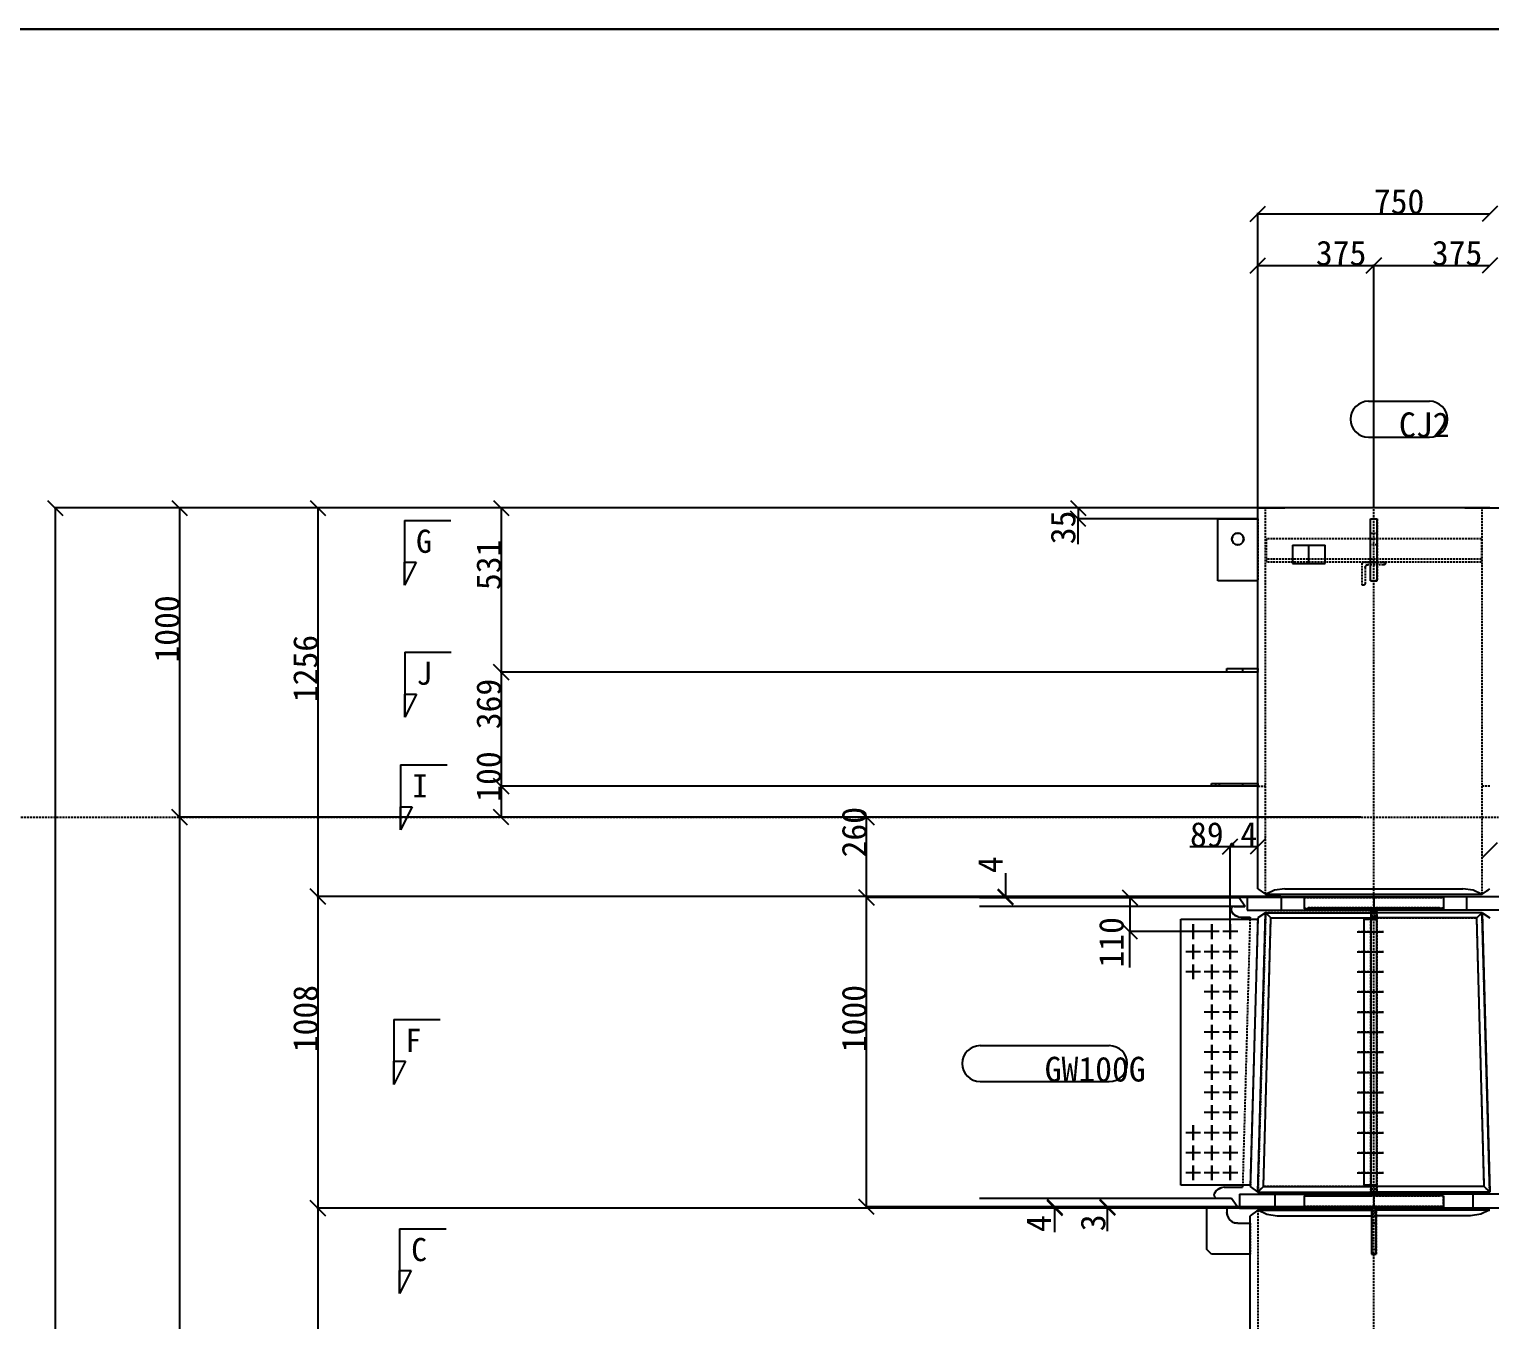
# Model space of a CAD drawing. Extents: x 72 to 24750, y 150 to 17460.
# Drawn here: x 4242 to 8965, y 13287 to 17460 of the extents above; entities that cross this region are included whole.
import ezdxf

# ---------------------------------------------------------------- set-up
doc = ezdxf.new("R2010")
doc.units = 0
doc.header["$MEASUREMENT"] = 0
doc.linetypes.add('HIDDEN', pattern=[9.525, 6.35, -3.175])
for name, color, linetype in [('GREEN_SOLID', 3, 'CONTINUOUS'), ('WHITE_HIDDEN', 7, 'HIDDEN'), ('WHITE_SOLID', 7, 'CONTINUOUS'), ('YELLOW_SOLID', 2, 'CONTINUOUS')]:
    doc.layers.add(name, color=color, linetype=linetype)

msp = doc.modelspace()

# ---------------------------------------------------------------- linework, layer by layer
at = {"layer": 'GREEN_SOLID', "color": 3, "linetype": 'Continuous'}
for p, q in [((8572.622912, 16256.868748), (8770.622912, 16256.868748)), ((8572.622912, 16140.868748), (8770.622912, 16140.868748)), ((8165.350589, 15392.803535), (8165.350589, 15380.803535)), ((8165.352955, 15392.803535), (8165.352955, 15380.803535)), ((8078.352955, 15020.803535), (8078.352955, 15011.803535)), ((8090.352955, 15020.803535), (8090.352955, 15011.803535)), ((8090.352955, 15020.803535), (8090.352955, 15011.803535)), ((8165.350589, 15020.803535), (8165.350589, 15011.803535)), ((8290.353817, 14655.803535), (8290.353817, 14610.803535)), ((8290.353817, 14655.803535), (8290.353817, 14610.803535)), ((8590.353817, 14655.803535), (8590.353817, 14610.803535)), ((8890.353817, 14655.803535), (8890.353817, 14610.803535)), ((8890.353817, 14655.803535), (8890.353817, 14610.803535)), ((8005.953304, 14517.804766), (8005.953228, 14565.804766)), ((8005.953228, 14565.804766), (8005.953304, 14517.804766)), ((8065.953304, 14517.804862), (8065.953228, 14565.804862)), ((8065.953228, 14565.804862), (8065.953304, 14517.804862)), ((8125.953304, 14517.804958), (8125.953228, 14565.804958)), ((8125.953228, 14565.804958), (8125.953304, 14517.804958)), ((8029.953266, 14541.804804), (7981.953266, 14541.804727)), ((8029.953266, 14541.804804), (7981.953266, 14541.804727)), ((8089.953266, 14541.8049), (8041.953266, 14541.804823)), ((8089.953266, 14541.8049), (8041.953266, 14541.804823)), ((8149.953266, 14541.804996), (8101.953266, 14541.804919)), ((8149.953266, 14541.804996), (8101.953266, 14541.804919)), ((8536.853817, 14541.801032), (8621.853817, 14541.801032)), ((8536.853817, 14541.801026), (8621.853817, 14541.801026)), ((8536.853817, 14541.80102), (8621.853817, 14541.80102)), ((8029.95337, 14476.804804), (7981.95337, 14476.804727)), ((8029.95337, 14476.804804), (7981.95337, 14476.804727)), ((8005.953408, 14452.804766), (8005.953332, 14500.804766)), ((8005.953332, 14500.804766), (8005.953408, 14452.804766)), ((8089.95337, 14476.8049), (8041.95337, 14476.804823)), ((8089.95337, 14476.8049), (8041.95337, 14476.804823)), ((8065.953408, 14452.804862), (8065.953332, 14500.804862)), ((8065.953332, 14500.804862), (8065.953408, 14452.804862)), ((8149.95337, 14476.804996), (8101.95337, 14476.804919)), ((8149.95337, 14476.804996), (8101.95337, 14476.804919)), ((8125.953408, 14452.804958), (8125.953332, 14500.804958)), ((8125.953332, 14500.804958), (8125.953408, 14452.804958)), ((8536.853817, 14476.801032), (8621.853817, 14476.801032)), ((8536.853817, 14476.801026), (8621.853817, 14476.801026)), ((8536.853817, 14476.80102), (8621.853817, 14476.80102)), ((8029.953474, 14411.804804), (7981.953474, 14411.804727)), ((8029.953474, 14411.804804), (7981.953474, 14411.804727)), ((8005.953512, 14387.804766), (8005.953436, 14435.804766)), ((8005.953436, 14435.804766), (8005.953512, 14387.804766)), ((8089.953474, 14411.8049), (8041.953474, 14411.804823)), ((8089.953474, 14411.8049), (8041.953474, 14411.804823)), ((8065.953512, 14387.804862), (8065.953436, 14435.804862)), ((8065.953436, 14435.804862), (8065.953512, 14387.804862)), ((8149.953474, 14411.804996), (8101.953474, 14411.804919)), ((8149.953474, 14411.804996), (8101.953474, 14411.804919)), ((8125.953512, 14387.804958), (8125.953436, 14435.804958)), ((8125.953436, 14435.804958), (8125.953512, 14387.804958)), ((8536.853817, 14411.801032), (8621.853817, 14411.801032)), ((8536.853817, 14411.801026), (8621.853817, 14411.801026)), ((8536.853817, 14411.80102), (8621.853817, 14411.80102)), ((8065.953616, 14322.804862), (8065.95354, 14370.804862)), ((8065.95354, 14370.804862), (8065.953616, 14322.804862)), ((8125.953616, 14322.804958), (8125.95354, 14370.804958)), ((8125.95354, 14370.804958), (8125.953616, 14322.804958)), ((8089.953578, 14346.8049), (8041.953578, 14346.804823)), ((8089.953578, 14346.8049), (8041.953578, 14346.804823)), ((8149.953578, 14346.804996), (8101.953578, 14346.804919)), ((8149.953578, 14346.804996), (8101.953578, 14346.804919)), ((8536.853817, 14346.801026), (8621.853817, 14346.801026)), ((8536.853817, 14346.80102), (8621.853817, 14346.80102)), ((8089.953682, 14281.8049), (8041.953682, 14281.804823)), ((8089.953682, 14281.8049), (8041.953682, 14281.804823)), ((8065.95372, 14257.804862), (8065.953644, 14305.804862)), ((8065.953644, 14305.804862), (8065.95372, 14257.804862)), ((8149.953682, 14281.804996), (8101.953682, 14281.804919)), ((8149.953682, 14281.804996), (8101.953682, 14281.804919)), ((8125.95372, 14257.804958), (8125.953644, 14305.804958)), ((8125.953644, 14305.804958), (8125.95372, 14257.804958)), ((8536.853817, 14281.801026), (8621.853817, 14281.801026)), ((8536.853817, 14281.80102), (8621.853817, 14281.80102)), ((8065.953824, 14192.804862), (8065.953748, 14240.804862)), ((8065.953748, 14240.804862), (8065.953824, 14192.804862)), ((8125.953824, 14192.804958), (8125.953748, 14240.804958)), ((8125.953748, 14240.804958), (8125.953824, 14192.804958)), ((7316.852776, 14173.189432), (7734.852776, 14173.189432)), ((8089.953786, 14216.8049), (8041.953786, 14216.804823)), ((8089.953786, 14216.8049), (8041.953786, 14216.804823)), ((8065.953928, 14127.804862), (8065.953852, 14175.804862)), ((8065.953852, 14175.804862), (8065.953928, 14127.804862)), ((8149.953786, 14216.804996), (8101.953786, 14216.804919)), ((8149.953786, 14216.804996), (8101.953786, 14216.804919)), ((8125.953928, 14127.804958), (8125.953852, 14175.804958)), ((8125.953852, 14175.804958), (8125.953928, 14127.804958)), ((8536.853817, 14216.801026), (8621.853817, 14216.801026)), ((8536.853817, 14216.80102), (8621.853817, 14216.80102)), ((8089.95389, 14151.8049), (8041.95389, 14151.804823)), ((8089.95389, 14151.8049), (8041.95389, 14151.804823)), ((8149.95389, 14151.804996), (8101.95389, 14151.804919)), ((8149.95389, 14151.804996), (8101.95389, 14151.804919)), ((8536.853817, 14151.801026), (8621.853817, 14151.801026)), ((8536.853817, 14151.80102), (8621.853817, 14151.80102)), ((8089.953994, 14086.8049), (8041.953994, 14086.804823)), ((8089.953994, 14086.8049), (8041.953994, 14086.804823)), ((8065.954032, 14062.804862), (8065.953956, 14110.804862)), ((8065.953956, 14110.804862), (8065.954032, 14062.804862)), ((8149.953994, 14086.804996), (8101.953994, 14086.804919)), ((8149.953994, 14086.804996), (8101.953994, 14086.804919)), ((8125.954032, 14062.804958), (8125.953956, 14110.804958)), ((8125.953956, 14110.804958), (8125.954032, 14062.804958)), ((8536.853817, 14086.801026), (8621.853817, 14086.801026)), ((8536.853817, 14086.80102), (8621.853817, 14086.80102)), ((7316.852776, 14057.189432), (7734.852776, 14057.189432)), ((8065.954136, 13997.804862), (8065.95406, 14045.804862)), ((8065.95406, 14045.804862), (8065.954136, 13997.804862)), ((8125.954136, 13997.804958), (8125.95406, 14045.804958)), ((8125.95406, 14045.804958), (8125.954136, 13997.804958)), ((8089.954098, 14021.8049), (8041.954098, 14021.804823)), ((8089.954098, 14021.8049), (8041.954098, 14021.804823)), ((8149.954098, 14021.804996), (8101.954098, 14021.804919)), ((8149.954098, 14021.804996), (8101.954098, 14021.804919)), ((8536.853817, 14021.801026), (8621.853817, 14021.801026)), ((8536.853817, 14021.80102), (8621.853817, 14021.80102)), ((8089.954202, 13956.8049), (8041.954202, 13956.804823)), ((8089.954202, 13956.8049), (8041.954202, 13956.804823)), ((8065.95424, 13932.804862), (8065.954164, 13980.804862)), ((8065.954164, 13980.804862), (8065.95424, 13932.804862)), ((8149.954202, 13956.804996), (8101.954202, 13956.804919)), ((8149.954202, 13956.804996), (8101.954202, 13956.804919)), ((8125.95424, 13932.804958), (8125.954164, 13980.804958)), ((8125.954164, 13980.804958), (8125.95424, 13932.804958)), ((8536.853817, 13956.801026), (8621.853817, 13956.801026)), ((8536.853817, 13956.80102), (8621.853817, 13956.80102)), ((8029.954306, 13891.804804), (7981.954306, 13891.804727)), ((8029.954306, 13891.804804), (7981.954306, 13891.804727)), ((8005.954344, 13867.804766), (8005.954268, 13915.804766)), ((8005.954268, 13915.804766), (8005.954344, 13867.804766)), ((8089.954306, 13891.8049), (8041.954306, 13891.804823)), ((8089.954306, 13891.8049), (8041.954306, 13891.804823)), ((8065.954344, 13867.804862), (8065.954268, 13915.804862)), ((8065.954268, 13915.804862), (8065.954344, 13867.804862)), ((8149.954306, 13891.804996), (8101.954306, 13891.804919)), ((8149.954306, 13891.804996), (8101.954306, 13891.804919)), ((8125.954344, 13867.804958), (8125.954268, 13915.804958)), ((8125.954268, 13915.804958), (8125.954344, 13867.804958)), ((8536.853817, 13891.801032), (8621.853817, 13891.801032)), ((8536.853817, 13891.801026), (8621.853817, 13891.801026)), ((8536.853817, 13891.80102), (8621.853817, 13891.80102)), ((8005.954448, 13802.804766), (8005.954372, 13850.804766)), ((8005.954372, 13850.804766), (8005.954448, 13802.804766)), ((8065.954448, 13802.804862), (8065.954372, 13850.804862)), ((8065.954372, 13850.804862), (8065.954448, 13802.804862)), ((8125.954448, 13802.804958), (8125.954372, 13850.804958)), ((8125.954372, 13850.804958), (8125.954448, 13802.804958)), ((8029.95441, 13826.804804), (7981.95441, 13826.804727)), ((8029.95441, 13826.804804), (7981.95441, 13826.804727)), ((8089.95441, 13826.8049), (8041.95441, 13826.804823)), ((8089.95441, 13826.8049), (8041.95441, 13826.804823)), ((8149.95441, 13826.804996), (8101.95441, 13826.804919)), ((8149.95441, 13826.804996), (8101.95441, 13826.804919)), ((8536.853817, 13826.801032), (8621.853817, 13826.801032)), ((8536.853817, 13826.801026), (8621.853817, 13826.801026)), ((8536.853817, 13826.80102), (8621.853817, 13826.80102)), ((8029.954514, 13761.804804), (7981.954514, 13761.804727)), ((8029.954514, 13761.804804), (7981.954514, 13761.804727)), ((8005.954552, 13737.804766), (8005.954476, 13785.804766)), ((8005.954476, 13785.804766), (8005.954552, 13737.804766)), ((8089.954514, 13761.8049), (8041.954514, 13761.804823)), ((8089.954514, 13761.8049), (8041.954514, 13761.804823)), ((8065.954552, 13737.804862), (8065.954476, 13785.804862)), ((8065.954476, 13785.804862), (8065.954552, 13737.804862)), ((8149.954514, 13761.804996), (8101.954514, 13761.804919)), ((8149.954514, 13761.804996), (8101.954514, 13761.804919)), ((8125.954552, 13737.804958), (8125.954476, 13785.804958)), ((8125.954476, 13785.804958), (8125.954552, 13737.804958)), ((8536.853817, 13761.801032), (8621.853817, 13761.801032)), ((8536.853817, 13761.801026), (8621.853817, 13761.801026)), ((8536.853817, 13761.80102), (8621.853817, 13761.80102)), ((8270.353817, 13692.803535), (8270.353817, 13647.803535)), ((8270.353817, 13692.803535), (8270.353817, 13647.803535)), ((8910.353817, 13692.803535), (8910.353817, 13647.803535)), ((8910.353817, 13692.803535), (8910.353817, 13647.803535))]:
    msp.add_line(p, q, dxfattribs=at)
for centre, start, end in [((8572.622911, 16198.868748), 90, 270), ((8770.622911, 16198.868748), 270, 90), ((7316.852776, 14115.189432), 90, 270), ((7734.852776, 14115.189432), 270, 90)]:
    msp.add_arc(centre, 58, start, end, dxfattribs=at)
at = {"layer": 'WHITE_HIDDEN', "color": 7, "linetype": 'HIDDEN'}
for p, q in [((8215.353817, 15876.803535), (8215.353817, 15676.803535)), ((8240.353817, 14662.803535), (8240.353817, 15911.803535)), ((8579.353817, 15876.803535), (8601.353817, 15876.803535)), ((8579.353817, 15676.803535), (8579.353817, 15876.803535)), ((8601.353817, 15876.803535), (8601.353817, 15676.803535)), ((8940.353817, 14662.803535), (8940.353817, 15911.803535)), ((8150.353817, 15830.803535), (8143.082831, 15829.357246)), ((8157.624802, 15829.357246), (8150.353817, 15830.803535)), ((8579.353817, 15830.803535), (8601.353817, 15830.803535)), ((8579.353817, 15830.803535), (8601.353817, 15830.803535)), ((8132.800105, 15819.07452), (8131.353817, 15811.803535)), ((8131.353817, 15811.803535), (8132.800105, 15804.532549)), ((8143.082831, 15794.249823), (8150.353817, 15792.803535)), ((8150.353817, 15792.803535), (8157.624802, 15794.249823)), ((8169.353817, 15811.803535), (8167.907528, 15819.07452)), ((8167.907528, 15804.532549), (8169.353817, 15811.803535)), ((8242.353817, 15811.803535), (8242.353817, 15736.803535)), ((8938.353817, 15811.803535), (8242.353817, 15811.803535)), ((8579.353817, 15811.803535), (8601.353817, 15811.803535)), ((8579.353817, 15811.803535), (8601.353817, 15811.803535)), ((8601.353817, 15792.803535), (8579.353817, 15792.803535)), ((8601.353817, 15792.803535), (8579.353817, 15792.803535)), ((8938.353817, 15811.803535), (8938.353817, 15736.803535)), ((8938.353817, 15745.803535), (8242.353817, 15745.803535)), ((8938.353817, 15736.803535), (8242.353817, 15736.803535)), ((8552.853817, 15661.803535), (8552.853817, 15736.803535)), ((8552.853817, 15736.803535), (8627.853817, 15736.803535)), ((8627.397094, 15731.507434), (8626.096457, 15729.560894)), ((8627.853817, 15733.803535), (8627.397094, 15731.507434)), ((8627.853817, 15736.803535), (8627.853817, 15733.803535)), ((8562.500841, 15722.556344), (8561.853817, 15719.303535)), ((8561.853817, 15719.303535), (8562.500841, 15722.556344)), ((8561.853817, 15719.303535), (8561.853817, 15667.803535)), ((8570.353817, 15727.803535), (8567.101007, 15727.156511)), ((8567.101007, 15727.156511), (8570.353817, 15727.803535)), ((8621.853817, 15727.803535), (8570.353817, 15727.803535)), ((8624.149917, 15728.260257), (8621.853817, 15727.803535)), ((8626.096457, 15729.560894), (8624.149917, 15728.260257)), ((8555.853817, 15661.803535), (8552.853817, 15661.803535)), ((8558.149917, 15662.260257), (8555.853817, 15661.803535)), ((8560.096457, 15663.560894), (8558.149917, 15662.260257)), ((8561.397094, 15665.507434), (8560.096457, 15663.560894)), ((8561.853817, 15667.803535), (8561.397094, 15665.507434)), ((8601.353817, 15676.803535), (8579.353817, 15676.803535)), ((8215.350589, 15392.803535), (8215.350589, 15380.803535)), ((8215.350589, 15020.803535), (8215.350589, 15011.803535)), ((8240.333817, 14662.803535), (8240.353817, 14662.803535)), ((8240.333817, 14662.803535), (8240.353817, 14662.803535)), ((8939.72566, 14662.803535), (8940.373817, 14662.803535)), ((8939.72566, 14662.803535), (8940.353817, 14662.803535)), ((8939.72566, 14662.803535), (8940.353817, 14662.803535)), ((8940.373817, 14662.803535), (8940.353817, 14662.803535)), ((8940.353817, 14662.803535), (8940.373817, 14662.803535)), ((8958.693276, 14675.630958), (8940.373817, 14662.803535)), ((8240.363375, 14603.112407), (8215.403817, 13699.803536)), ((8940.344197, 14603.112407), (8240.363375, 14603.112407)), ((8257.39133, 14586.304979), (8240.363375, 14603.112407)), ((8599.853817, 14610.803535), (8580.853817, 14610.803535)), ((8599.853817, 14603.112407), (8580.853817, 14603.112407)), ((8923.316242, 14586.304979), (8940.344197, 14603.112407)), ((8965.303817, 13699.803536), (8940.344197, 14603.112407)), ((8214.742152, 14581.804177), (8190.964637, 13721.809597)), ((8233.378279, 13717.993143), (8257.39133, 14586.304979)), ((8257.39133, 14586.304979), (8923.316242, 14586.304979)), ((8558.853817, 14581.800849), (8580.853817, 14581.800849)), ((8558.853817, 14581.800849), (8558.853817, 14581.800724)), ((8558.853817, 13721.796137), (8558.853817, 14581.800849)), ((8558.853817, 14581.800849), (8558.853817, 14581.800724)), ((8580.853817, 14581.800849), (8558.853817, 14581.800849)), ((8558.853817, 14581.800724), (8580.853817, 14581.800724)), ((8599.853817, 14586.304979), (8580.853817, 14586.304979)), ((8580.853817, 13721.796198), (8580.853817, 14581.800849)), ((8580.853817, 14581.800849), (8580.853817, 14581.800724)), ((8580.853817, 14581.800849), (8580.853817, 13721.796137)), ((8580.853817, 14581.800724), (8580.853817, 14581.800849)), ((8947.329293, 13717.993143), (8923.316242, 14586.304979)), ((8215.403817, 13699.803536), (8233.378279, 13717.993143)), ((8215.403817, 13699.803536), (8965.303817, 13699.803536)), ((8947.329293, 13717.993143), (8233.378279, 13717.993143)), ((8580.853817, 13721.800785), (8558.853817, 13721.800785)), ((8558.853817, 13721.796198), (8580.853817, 13721.796198)), ((8580.853817, 13721.796137), (8558.853817, 13721.796137)), ((8599.853817, 13717.993143), (8580.853817, 13717.993143)), ((8599.853817, 13699.803536), (8580.853817, 13699.803536)), ((8965.303817, 13699.803536), (8947.329293, 13717.993143)), ((8599.853817, 13692.803535), (8580.853817, 13692.803535)), ((8115.351897, 13633.803535), (8117.064919, 13622.98794)), ((8215.333817, 13640.803535), (8215.981973, 13640.803535)), ((8215.333817, 13640.803535), (8215.353817, 13640.803535)), ((8215.353817, 13640.803535), (8215.333817, 13640.803535)), ((8215.353817, 13640.803535), (8215.981973, 13640.803535)), ((8215.353817, 13640.803535), (8215.353817, 8562.803535)), ((8215.981973, 13640.803535), (8216.952008, 13640.803535)), ((8582.353817, 13648.803535), (8582.353817, 13498.803535)), ((8598.353817, 13648.803535), (8582.353817, 13648.803535)), ((8598.353817, 13647.803535), (8582.353817, 13647.803535)), ((8582.353817, 13640.803535), (8598.353817, 13640.803535)), ((8582.353817, 13633.803535), (8598.353817, 13633.803535)), ((8582.353817, 13633.803535), (8598.353817, 13633.803535)), ((8582.353817, 13623.31235), (8598.353817, 13623.31235)), ((8598.353817, 13648.803535), (8598.353817, 13598.803535)), ((8964.72566, 13640.803535), (8963.755625, 13640.803535)), ((8964.72566, 13640.803535), (8965.353817, 13640.803535)), ((8139.536302, 13600.516556), (8150.351897, 13598.803535)), ((8190.351897, 13598.803535), (8190.351897, 13498.803535)), ((8598.353817, 13598.803535), (8582.353817, 13598.803535)), ((8582.353817, 13598.803535), (8598.353817, 13598.803535)), ((8598.353817, 13600.516556), (8598.353817, 13498.803535)), ((8598.353817, 13513.803535), (8582.353817, 13513.803535)), ((8598.353817, 13498.803535), (8582.353817, 13498.803535))]:
    msp.add_line(p, q, dxfattribs=at)
for centre, radius, start, end in [((8150.353817, 15811.803535), 19, 112.5, 157.5), ((8150.353817, 15811.803535), 19, 22.5, 67.5), ((8150.353817, 15811.803535), 19, 202.5, 247.5), ((8150.353817, 15811.803535), 19, 292.5, 337.5), ((8570.353817, 15719.303535), 8.5, 112.5, 157.5), ((8570.353817, 15719.303535), 8.5, 112.5, 157.5), ((8150.351897, 13633.803535), 35, 198, 252)]:
    msp.add_arc(centre, radius, start, end, dxfattribs=at)
at = {"layer": 'WHITE_SOLID', "color": 5, "linetype": 'Continuous'}
for p, q in [((24749.64447, 17460), (450.001154, 17460)), ((450.001154, 17459.750321), (24749.64447, 17459.750321))]:
    msp.add_line(p, q, dxfattribs=at)
at = {"layer": 'WHITE_SOLID', "color": 7, "linetype": 'Continuous'}
for p, q in [((24749.64447, 17459.750321), (450.001154, 17459.750321)), ((454.502481, 17460), (24749.64447, 17460)), ((8190.60508, 16838.211844), (8240.102554, 16887.709319)), ((8215.353817, 15912.303535), (8215.353817, 16865.960581)), ((8990.102554, 16887.709316), (8940.60508, 16838.211842)), ((8215.353817, 16862.960581), (8965.353817, 16862.960579)), ((8190.60508, 16671.54476), (8240.102554, 16721.042235)), ((8215.353817, 15912.303535), (8215.353817, 16699.293497)), ((8215.353817, 16696.293497), (8590.353817, 16696.293496)), ((8615.102554, 16721.042233), (8565.60508, 16671.544759)), ((8565.60508, 16671.544759), (8615.102554, 16721.042233)), ((8590.353817, 15912.303535), (8590.353817, 16699.293496)), ((8590.353817, 15912.303535), (8590.353817, 16699.293496)), ((8590.353817, 16696.293496), (8965.353817, 16696.293495)), ((8990.102554, 16721.042232), (8940.60508, 16671.544758)), ((4300.498297, 15936.552232), (4349.995772, 15887.054758)), ((4702.502804, 15936.552237), (4752.000279, 15887.054762)), ((5150.333314, 15936.55224), (5199.830789, 15887.054766)), ((5742.722566, 15936.552246), (5792.220041, 15887.054772)), ((7608.881006, 15936.552266), (7658.378481, 15887.054792)), ((8239.853817, 15911.803535), (4322.247035, 15911.803495)), ((4325.247035, 15911.803495), (4325.247035, 3718.803496)), ((8214.853817, 15911.803535), (4724.251541, 15911.8035)), ((4727.251541, 15911.8035), (4727.251541, 14911.8035)), ((8302.353817, 15911.803535), (5172.082051, 15911.803503)), ((5175.082051, 15911.803503), (5175.082051, 14655.803503)), ((8318.196939, 15911.803535), (5764.471304, 15911.803509)), ((5767.471304, 15911.803509), (5767.471304, 15380.803511)), ((7658.378481, 15852.054792), (7608.881007, 15901.552266)), ((8239.853817, 15911.803535), (7630.629744, 15911.803529)), ((8214.853817, 15876.803535), (7630.629744, 15876.803529)), ((7633.629744, 15911.803529), (7633.629744, 15876.803529)), ((7633.629744, 15794.528913), (7633.629744, 15876.803529)), ((8884.607203, 15911.803535), (11058.342791, 15911.803557)), ((5792.220041, 15356.054773), (5742.722566, 15405.552248)), ((5742.722566, 15405.552248), (5792.220041, 15356.054773)), ((8164.852955, 15380.803535), (5764.471304, 15380.803511)), ((8164.852955, 15380.803535), (5764.471304, 15380.803511)), ((5767.471304, 15380.803511), (5767.471304, 15011.803511)), ((5792.220041, 14987.054773), (5742.722566, 15036.552248)), ((5742.722566, 15036.552248), (5792.220041, 14987.054773)), ((8164.850589, 15011.803535), (5764.471304, 15011.803511)), ((8164.850589, 15011.803535), (5764.471304, 15011.803511)), ((5767.471304, 15011.803511), (5767.471304, 14911.803512)), ((4752.000279, 14887.054762), (4702.502804, 14936.552237)), ((4702.502804, 14936.552237), (4752.000279, 14887.054762)), ((5792.220041, 14887.054775), (5742.722566, 14936.55225)), ((6924.685759, 14936.552204), (6974.183236, 14887.054732)), ((8214.853817, 14911.803535), (4724.251541, 14911.8035)), ((8214.853817, 14911.803535), (4724.251541, 14911.8035)), ((4727.251541, 14911.8035), (4727.251541, 8811.8035)), ((7994.653712, 14911.803535), (5764.471304, 14911.803512)), ((8547.767554, 14911.803535), (6946.434497, 14911.803468)), ((6949.434497, 14651.803458), (6949.434497, 14911.803468)), ((8101.204529, 14792.204048), (8150.702003, 14841.701522)), ((8240.102554, 14841.701522), (8190.60508, 14792.204047)), ((7995.689512, 14816.952785), (8125.953266, 14816.952785)), ((8125.953266, 14542.304958), (8125.953266, 14819.952785)), ((8125.953266, 14816.952785), (8215.353817, 14816.952785)), ((8215.353817, 14693.092125), (8215.353817, 14819.952785)), ((8940.605082, 14780.189378), (8990.102552, 14829.686856)), ((7398.605874, 14731.000574), (7398.605874, 14655.803502)), ((5199.830789, 14631.054766), (5150.333314, 14680.552241)), ((5150.333314, 14680.552241), (5199.830789, 14631.054766)), ((8289.853817, 14655.803535), (5172.082051, 14655.803503)), ((8289.853817, 14655.803535), (5172.082051, 14655.803503)), ((5175.082051, 14655.803503), (5175.082051, 13647.803504)), ((6974.183236, 14627.054722), (6924.685759, 14676.552195)), ((6924.685759, 14676.552194), (6974.183236, 14627.054722)), ((8780.745436, 14651.803535), (6946.434497, 14651.803458)), ((8780.745436, 14651.803535), (6946.434497, 14651.803458)), ((6949.434497, 13651.803458), (6949.434497, 14651.803458)), ((7373.857136, 14680.552239), (7423.354613, 14631.054766)), ((7423.354612, 14627.054768), (7373.857136, 14676.552241)), ((8179.853817, 14655.803535), (7395.605874, 14655.803502)), ((8136.34333, 14651.803535), (7395.605874, 14651.803504)), ((7398.605874, 14651.803504), (7398.605874, 14655.803502)), ((7776.878477, 14676.55227), (7826.375952, 14627.054795)), ((8048.129674, 14651.803535), (7798.627214, 14651.803532)), ((7801.627214, 14651.803532), (7801.627214, 14541.804859)), ((7826.375952, 14517.056122), (7776.878477, 14566.553596)), ((8065.453266, 14541.804861), (7798.627214, 14541.804859)), ((7801.627214, 14425.710053), (7801.627214, 14541.804859)), ((5199.830789, 13623.054766), (5150.333314, 13672.552241)), ((5150.333314, 13672.552241), (5199.830789, 13623.054766)), ((6974.183236, 13627.054722), (6924.685759, 13676.552195)), ((8779.180689, 13651.803535), (6946.434497, 13651.803458)), ((7533.71581, 13676.552266), (7583.213285, 13627.054792)), ((7583.213285, 13623.054792), (7533.71581, 13672.552266)), ((8147.852614, 13651.803535), (7555.464547, 13651.803529)), ((7558.464547, 13651.803529), (7558.464547, 13647.803529)), ((7704.247552, 13676.552268), (7753.745027, 13627.054794)), ((7753.745027, 13624.054794), (7704.247553, 13673.552269)), ((8095.904161, 13651.803535), (7725.99629, 13651.803531)), ((7728.99629, 13651.803531), (7728.99629, 13648.803531)), ((8269.853817, 13647.803535), (5172.082051, 13647.803504)), ((8269.853817, 13647.803535), (5172.082051, 13647.803504)), ((5175.082051, 13647.803504), (5175.082051, 8555.803504)), ((8154.853817, 13647.803535), (7555.464547, 13647.803529)), ((7558.464547, 13570.516835), (7558.464547, 13647.803529)), ((8094.562643, 13648.803535), (7725.99629, 13648.803531)), ((7728.99629, 13573.124746), (7728.99629, 13648.803531))]:
    msp.add_line(p, q, dxfattribs=at)
at = {"layer": 'WHITE_SOLID', "color": 4, "linetype": 'HIDDEN'}
for p, q in [((8590.353817, 2023.790012), (8590.353817, 16512.463535)), ((4196.51844, 14911.803535), (10225.739447, 14911.803535))]:
    msp.add_line(p, q, dxfattribs=at)
at = {"layer": 'WHITE_SOLID', "color": 6, "linetype": 'Continuous'}
for p, q in [((5455.309325, 15871.803535), (5455.309325, 15661.803535)), ((5455.309325, 15871.803535), (5605.309325, 15871.803535)), ((5455.309325, 15661.803535), (5455.3096, 15736.803535)), ((5492.8096, 15736.803397), (5455.309325, 15661.803535)), ((5455.3096, 15736.803535), (5492.8096, 15736.803397)), ((5456.158342, 15445.175882), (5456.158342, 15235.175882)), ((5456.158342, 15445.175882), (5606.158342, 15445.175882)), ((5456.158342, 15235.175882), (5456.158617, 15310.175882)), ((5493.658617, 15310.175745), (5456.158342, 15235.175882)), ((5456.158617, 15310.175882), (5493.658617, 15310.175745)), ((5442.879577, 15080.803535), (5442.879577, 14870.803535)), ((5442.879577, 15080.803535), (5592.879577, 15080.803535)), ((5442.879577, 14870.803535), (5442.879852, 14945.803535)), ((5480.379852, 14945.803397), (5442.879577, 14870.803535)), ((5442.879852, 14945.803535), (5480.379852, 14945.803397)), ((5421.014383, 14258.131502), (5421.014383, 14048.131502)), ((5421.014383, 14258.131502), (5571.014383, 14258.131502)), ((5421.014383, 14048.131502), (5421.014659, 14123.131502)), ((5458.514659, 14123.131365), (5421.014383, 14048.131502)), ((5421.014659, 14123.131502), (5458.514659, 14123.131365)), ((5439.601057, 13581.303535), (5439.601057, 13371.303535)), ((5439.601057, 13581.303535), (5589.601057, 13581.303535)), ((5439.601057, 13371.303535), (5439.601333, 13446.303535)), ((5477.101333, 13446.303397), (5439.601057, 13371.303535)), ((5439.601333, 13446.303535), (5477.101333, 13446.303397))]:
    msp.add_line(p, q, dxfattribs=at)
at = {"layer": 'WHITE_SOLID', "color": 3, "linetype": 'HIDDEN'}
for p, q in [((8215.353817, 15011.803535), (8240.353817, 15011.803535)), ((8965.353817, 15011.803535), (8940.353817, 15011.803535)), ((8621.853817, 14541.801032), (8536.853817, 14541.801032)), ((8621.853817, 14541.801026), (8536.853817, 14541.801026)), ((8621.853817, 14541.80102), (8536.853817, 14541.80102)), ((8621.853817, 14476.801032), (8536.853817, 14476.801032)), ((8621.853817, 14476.801026), (8536.853817, 14476.801026)), ((8621.853817, 14476.80102), (8536.853817, 14476.80102)), ((8621.853817, 14411.801032), (8536.853817, 14411.801032)), ((8621.853817, 14411.801026), (8536.853817, 14411.801026)), ((8621.853817, 14411.80102), (8536.853817, 14411.80102)), ((8621.853817, 14346.801026), (8536.853817, 14346.801026)), ((8621.853817, 14346.80102), (8536.853817, 14346.80102)), ((8621.853817, 14281.801026), (8536.853817, 14281.801026)), ((8621.853817, 14281.80102), (8536.853817, 14281.80102)), ((8621.853817, 14216.801026), (8536.853817, 14216.801026)), ((8621.853817, 14216.80102), (8536.853817, 14216.80102)), ((8621.853817, 14151.801026), (8536.853817, 14151.801026)), ((8621.853817, 14151.80102), (8536.853817, 14151.80102)), ((8621.853817, 14086.801026), (8536.853817, 14086.801026)), ((8621.853817, 14086.80102), (8536.853817, 14086.80102)), ((8621.853817, 14021.801026), (8536.853817, 14021.801026)), ((8621.853817, 14021.80102), (8536.853817, 14021.80102)), ((8621.853817, 13956.801026), (8536.853817, 13956.801026)), ((8621.853817, 13956.80102), (8536.853817, 13956.80102)), ((8621.853817, 13891.801032), (8536.853817, 13891.801032)), ((8621.853817, 13891.801026), (8536.853817, 13891.801026)), ((8621.853817, 13891.80102), (8536.853817, 13891.80102)), ((8621.853817, 13826.801032), (8536.853817, 13826.801032)), ((8621.853817, 13826.801026), (8536.853817, 13826.801026)), ((8621.853817, 13826.80102), (8536.853817, 13826.80102)), ((8621.853817, 13761.801032), (8536.853817, 13761.801032)), ((8621.853817, 13761.801026), (8536.853817, 13761.801026)), ((8621.853817, 13761.80102), (8536.853817, 13761.80102)), ((8590.353817, 13692.803535), (8590.353817, 13647.803535))]:
    msp.add_line(p, q, dxfattribs=at)
at = {"layer": 'WHITE_SOLID', "color": 1, "linetype": 'Continuous'}
for p, q in [((7314.897753, 14651.803535), (8155.167693, 14651.803535)), ((8155.167693, 14651.803535), (8173.358704, 14625.810674)), ((8365.353817, 14651.803535), (8365.353817, 14615.803535)), ((8815.353817, 14651.803535), (8365.353817, 14651.803535)), ((8815.353817, 14651.803535), (8815.353817, 14615.803535)), ((7314.897753, 14623.803535), (8173.358218, 14623.803535)), ((8129.990452, 14618.998408), (8128.39124, 14614.361194)), ((8128.39124, 14614.361194), (8129.189605, 14609.521376)), ((8129.189605, 14609.521376), (8134.526242, 14600.936701)), ((8133.602452, 14622.433366), (8129.990452, 14618.998408)), ((8138.358148, 14623.519155), (8133.602452, 14622.433366)), ((8142.093642, 14594.235149), (8134.526242, 14600.936701)), ((8138.358148, 14623.519155), (8173.358151, 14623.510674)), ((8173.358704, 14625.810674), (8173.358151, 14623.510674)), ((8365.353817, 14615.803535), (8580.853817, 14615.803535)), ((8377.853817, 14615.803535), (8377.853817, 14615.607272)), ((8377.853817, 14615.607272), (8580.853817, 14615.803535)), ((8377.853817, 14615.803535), (8377.853817, 14615.607272)), ((8580.853817, 14615.803535), (8580.853817, 13687.803535)), ((8815.353817, 14615.803535), (8599.853817, 14615.803535)), ((8599.853817, 14615.803535), (8802.853817, 14615.607272)), ((8599.853817, 13687.803535), (8599.853817, 14615.803535)), ((8802.853817, 14615.607272), (8802.853817, 14615.803535)), ((8802.853817, 14615.607272), (8802.853817, 14615.803535)), ((8151.260613, 14589.97569), (8142.093642, 14594.235149)), ((8151.260613, 14589.97569), (8161.262545, 14588.513604)), ((8161.262545, 14588.513604), (8189.92384, 14588.506659)), ((8189.92384, 14588.506659), (8189.738481, 14581.804292)), ((8079.418444, 13702.716811), (8074.077646, 13694.134724)), ((8079.418444, 13702.716811), (8086.989092, 13709.414695)), ((8086.989092, 13709.414695), (8096.158126, 13713.669711)), ((8106.160766, 13715.126951), (8096.158126, 13713.669711)), ((8106.160766, 13715.126951), (8165.76945, 13715.112507)), ((8165.95465, 13721.809128), (8165.76945, 13715.112507)), ((7314.897753, 13679.803535), (8130.16024, 13679.803535)), ((7314.897753, 13651.803535), (8148.352614, 13651.803535)), ((8074.077646, 13694.134724), (8073.276936, 13689.295293)), ((8073.276936, 13689.295293), (8074.72987, 13685.075612)), ((8074.72987, 13685.075612), (8074.873902, 13684.657305)), ((8074.873902, 13684.657305), (8078.484294, 13681.173703)), ((8078.484294, 13681.173703), (8083.239407, 13680.132503)), ((8083.239407, 13680.132503), (8129.937913, 13680.121188)), ((8129.937913, 13680.121188), (8148.3531, 13653.81013)), ((8148.3531, 13653.81013), (8148.352614, 13651.803535)), ((8365.353817, 13687.803535), (8580.853817, 13687.803535)), ((8365.353817, 13687.803535), (8365.353817, 13651.803535)), ((8815.353817, 13651.803535), (8365.353817, 13651.803535)), ((8815.353817, 13687.803535), (8599.853817, 13687.803535)), ((8815.353817, 13687.803535), (8815.353817, 13651.803535))]:
    msp.add_line(p, q, dxfattribs=at)
at = {"layer": 'WHITE_SOLID', "color": 1, "linetype": 'HIDDEN'}
for p, q in [((8365.353817, 14651.803535), (8815.353817, 14651.803535)), ((8365.353817, 14651.803535), (8365.353817, 14615.803535)), ((8815.353817, 14651.803535), (8815.353817, 14615.803535)), ((8129.189605, 14609.521376), (8128.666613, 14612.691836)), ((8129.829417, 14618.531457), (8129.990452, 14618.998408)), ((8134.526242, 14600.936701), (8142.093642, 14594.235149)), ((8173.358218, 14623.803535), (8173.358151, 14623.510674)), ((8365.353817, 14618.101149), (8377.853817, 14618.101149)), ((8365.353817, 14618.101144), (8377.853817, 14618.101144)), ((8365.353817, 14615.803535), (8377.853817, 14615.803535)), ((8377.853817, 14618.468198), (8377.853817, 14615.803535)), ((8377.853817, 14618.468198), (8377.853817, 14618.101149)), ((8802.853817, 14618.468198), (8377.853817, 14618.468198)), ((8377.853817, 14618.101144), (8377.853817, 14615.803535)), ((8815.353817, 14618.101144), (8377.853817, 14618.101144)), ((8377.853817, 14616.809181), (8802.853817, 14616.809181)), ((8377.853817, 14615.809182), (8580.853817, 14615.803535)), ((8580.853817, 14614.607273), (8580.853817, 14615.803535)), ((8580.853817, 14615.803535), (8599.853817, 14615.803535)), ((8599.853817, 14615.803535), (8580.853817, 14615.803535)), ((8580.853817, 14614.607273), (8580.853817, 13710.396818)), ((8580.853817, 14614.607273), (8599.853817, 14614.607273)), ((8580.853817, 14607.651221), (8599.853817, 14607.651221)), ((8580.853817, 14606.651222), (8599.853817, 14606.651222)), ((8580.853817, 14602.811403), (8599.853817, 14602.811403)), ((8580.853817, 14601.811403), (8599.853817, 14601.811403)), ((8802.853817, 14615.809182), (8599.853817, 14615.803535)), ((8599.853817, 14615.803535), (8599.853817, 14606.651222)), ((8599.853817, 14606.651222), (8599.853817, 14233.801027)), ((8802.853817, 14615.803535), (8802.853817, 14618.468198)), ((8802.853817, 14618.101149), (8802.853817, 14618.468198)), ((8815.353817, 14618.101149), (8802.853817, 14618.101149)), ((8802.853817, 14618.101144), (8802.853817, 14615.803535)), ((8815.353817, 14615.803535), (8802.853817, 14615.803535)), ((8142.093642, 14594.235149), (8151.260613, 14589.97569)), ((8189.738481, 14581.804292), (8165.95465, 13721.809128)), ((8580.853817, 14594.226727), (8599.853817, 14594.226727)), ((8580.853817, 14593.226728), (8599.853817, 14593.226728)), ((8580.853817, 14583.265716), (8599.853817, 14583.265716)), ((8580.853817, 14582.265717), (8599.853817, 14582.265717)), ((8580.853817, 14581.80363), (8599.853817, 14581.80363)), ((8580.853817, 14581.79673), (8599.853817, 14581.79673)), ((8580.853817, 14580.803632), (8599.853817, 14580.803632)), ((8580.853817, 14580.796736), (8599.853817, 14580.796736)), ((8599.853817, 14233.801027), (8599.853817, 13687.803535)), ((8086.989092, 13709.414695), (8079.418444, 13702.716811)), ((8096.158126, 13713.669711), (8086.989092, 13709.414695)), ((8580.853817, 13722.806954), (8599.853817, 13722.806954)), ((8580.853817, 13722.805174), (8599.853817, 13722.805174)), ((8580.853817, 13722.296951), (8599.853817, 13722.296951)), ((8580.853817, 13722.295173), (8599.853817, 13722.295173)), ((8580.853817, 13721.349717), (8599.853817, 13721.349717)), ((8580.853817, 13720.839711), (8599.853817, 13720.839711)), ((8580.853817, 13696.975297), (8580.853817, 13710.396818)), ((8580.853817, 13710.396818), (8599.853817, 13710.396818)), ((8580.853817, 13709.886811), (8599.853817, 13709.886811)), ((8580.853817, 13701.814729), (8599.853817, 13701.814729)), ((8580.853817, 13701.304724), (8599.853817, 13701.304724)), ((8073.276936, 13689.295293), (8073.544964, 13690.915233)), ((8129.937913, 13680.121188), (8130.16024, 13679.803535)), ((8365.353817, 13687.803535), (8365.353817, 13651.803535)), ((8815.353817, 13687.803535), (8365.353817, 13687.803535)), ((8365.353817, 13653.813367), (8815.353817, 13653.813367)), ((8365.353817, 13653.813363), (8815.353817, 13653.813363)), ((8365.353817, 13651.803535), (8815.353817, 13651.803535)), ((8377.853817, 13687.302504), (8377.853817, 13687.803535)), ((8377.853817, 13687.803535), (8377.853817, 13687.292403)), ((8377.853817, 13687.292403), (8377.853817, 13687.302504)), ((8802.853817, 13687.302504), (8377.853817, 13687.302504)), ((8377.853817, 13687.292403), (8802.853817, 13687.292403)), ((8580.853817, 13687.803535), (8580.853817, 13696.975297)), ((8580.853817, 13696.975297), (8599.853817, 13696.975297)), ((8580.853817, 13696.465293), (8599.853817, 13696.465293)), ((8580.853817, 13689.016722), (8599.853817, 13689.016722)), ((8580.853817, 13688.506718), (8599.853817, 13688.506718)), ((8599.853817, 13687.803535), (8599.853817, 13688.506718)), ((8802.853817, 13687.803535), (8802.853817, 13687.302504)), ((8802.853817, 13687.292403), (8802.853817, 13687.803535)), ((8802.853817, 13687.292403), (8802.853817, 13687.302504)), ((8815.353817, 13651.803535), (8815.353817, 13687.803535))]:
    msp.add_line(p, q, dxfattribs=at)
at = {"layer": 'YELLOW_SOLID', "color": 2, "linetype": 'Continuous'}
for p, q in [((8085.353817, 15876.803535), (8215.353817, 15876.803535)), ((8085.353817, 15676.803535), (8085.353817, 15876.803535)), ((8215.353817, 15911.803535), (8302.853817, 15911.803535)), ((8215.353817, 14680.294719), (8215.353817, 15911.803535)), ((8965.353817, 15911.803535), (8302.853817, 15911.803535)), ((8579.353817, 15876.803535), (8601.353817, 15876.803535)), ((8579.353817, 15676.803535), (8579.353817, 15876.803535)), ((8601.353817, 15676.803535), (8601.353817, 15876.803535)), ((8143.082831, 15829.357246), (8150.353817, 15830.803535)), ((8150.353817, 15830.803535), (8157.624802, 15829.357246)), ((8131.353817, 15811.803535), (8132.800105, 15819.07452)), ((8132.800105, 15804.532549), (8131.353817, 15811.803535)), ((8150.353817, 15792.803535), (8143.082831, 15794.249823)), ((8157.624802, 15794.249823), (8150.353817, 15792.803535)), ((8167.907528, 15819.07452), (8169.353817, 15811.803535)), ((8169.353817, 15811.803535), (8167.907528, 15804.532549)), ((8327.32388, 15791.802191), (8327.320808, 15731.798292)), ((8327.32388, 15791.802191), (8433.389897, 15791.796761)), ((8380.353817, 15731.795576), (8380.356889, 15791.799476)), ((8433.386825, 15731.792861), (8433.389897, 15791.796761)), ((8327.320808, 15731.798292), (8433.386825, 15731.792861)), ((8215.353817, 15676.803535), (8085.353817, 15676.803535)), ((8579.353817, 15676.803535), (8601.353817, 15676.803535)), ((8115.352955, 15380.803535), (8115.352955, 15392.803535)), ((8115.352955, 15392.803535), (8215.350589, 15392.803535)), ((8215.350589, 15380.803535), (8115.352955, 15380.803535)), ((8065.352955, 15011.803535), (8065.352955, 15020.803535)), ((8065.352955, 15020.803535), (8215.350589, 15020.803535)), ((8215.350589, 15011.803535), (8065.352955, 15011.803535)), ((8180.353817, 14655.803535), (8180.353817, 14610.803535)), ((8180.353817, 14655.803535), (9000.353817, 14655.803535)), ((8215.353817, 14680.294719), (8240.333817, 14662.803535)), ((8240.333817, 14662.803535), (8939.72566, 14662.803535)), ((8269.369016, 14675.630958), (8241.952008, 14662.803535)), ((8302.853817, 14680.294719), (8269.369016, 14675.630958)), ((8302.853817, 14680.294719), (8877.853817, 14680.294719)), ((8911.338617, 14675.630958), (8877.853817, 14680.294719)), ((8938.755625, 14662.803535), (8911.338617, 14675.630958)), ((8939.72566, 14662.803535), (8940.373817, 14662.803535)), ((8940.373817, 14662.803535), (8965.353817, 14680.294719)), ((8180.353817, 14610.803535), (8580.853817, 14610.803535)), ((8240.344174, 14603.112407), (8214.86981, 14586.304979)), ((8215.363375, 13699.803536), (8240.344174, 14603.112407)), ((8215.403817, 13699.803536), (8240.363436, 14603.112407)), ((8240.363436, 14603.112407), (8580.853817, 14603.112407)), ((8257.391391, 14586.304979), (8240.363436, 14603.112407)), ((9000.353817, 14610.803535), (8599.853817, 14610.803535)), ((8940.344258, 14603.112407), (8599.853817, 14603.112407)), ((8923.316303, 14586.304979), (8940.344258, 14603.112407)), ((8940.344258, 14603.112407), (8965.303817, 13699.803536)), ((8940.36346, 14603.112407), (8965.837823, 14586.304979)), ((8965.344258, 13699.803536), (8940.36346, 14603.112407)), ((7965.954615, 13721.805383), (7965.953196, 14581.805322)), ((7965.953196, 14581.805322), (8214.742152, 14581.804177)), ((8214.86981, 14586.304979), (8190.856846, 13717.993143)), ((8233.37834, 13717.993143), (8257.391391, 14586.304979)), ((8257.391391, 14586.304979), (8580.853817, 14586.304979)), ((8558.853817, 14581.800849), (8558.853817, 14581.800724)), ((8558.853817, 13721.800785), (8558.853817, 14581.800724)), ((8558.853817, 14581.800724), (8580.853817, 14581.800724)), ((8923.316303, 14586.304979), (8599.853817, 14586.304979)), ((8947.329354, 13717.993143), (8923.316303, 14586.304979)), ((8190.964637, 13721.809597), (7965.954615, 13721.805383)), ((8190.856846, 13717.993143), (8215.363375, 13699.803536)), ((8215.403817, 13699.803536), (8233.37834, 13717.993143)), ((8215.403817, 13699.803536), (8580.853817, 13699.803536)), ((8233.37834, 13717.993143), (8580.853817, 13717.993143)), ((8580.853817, 13721.800785), (8558.853817, 13721.800785)), ((8558.853817, 13721.800785), (8558.853817, 13721.796198)), ((8947.329354, 13717.993143), (8599.853817, 13717.993143)), ((8965.303817, 13699.803536), (8599.853817, 13699.803536)), ((8965.303817, 13699.803536), (8947.329354, 13717.993143)), ((8155.353817, 13692.803535), (8155.353817, 13647.803535)), ((8155.353817, 13692.803535), (8580.853817, 13692.803535)), ((9025.353817, 13692.803535), (8599.853817, 13692.803535)), ((8050.351897, 13513.803535), (8050.351897, 13648.803535)), ((8050.351897, 13648.803535), (8115.351897, 13648.803535)), ((8115.351897, 13648.803535), (8115.351897, 13633.803535)), ((8117.064919, 13622.98794), (8115.351897, 13633.803535)), ((8155.353817, 13647.803535), (8582.353817, 13647.803535)), ((8215.333817, 13640.803535), (8190.353817, 13623.31235)), ((8190.353817, 8580.294719), (8190.353817, 13623.31235)), ((8215.333817, 13640.803535), (8215.981973, 13640.803535)), ((8215.981973, 13640.803535), (8582.353817, 13640.803535)), ((8216.952008, 13640.803535), (8244.369016, 13627.976111)), ((8244.369016, 13627.976111), (8277.853817, 13623.31235)), ((8277.853817, 13623.31235), (8582.353817, 13623.31235)), ((8582.353817, 13648.803535), (8598.353817, 13648.803535)), ((8582.353817, 13648.803535), (8582.353817, 13498.803535)), ((8598.353817, 13498.803535), (8598.353817, 13648.803535)), ((9025.353817, 13647.803535), (8598.353817, 13647.803535)), ((8965.373817, 13640.803535), (8598.353817, 13640.803535)), ((8902.853817, 13623.31235), (8598.353817, 13623.31235)), ((8936.338617, 13627.976111), (8902.853817, 13623.31235)), ((8963.755625, 13640.803535), (8936.338617, 13627.976111)), ((8150.351897, 13598.803535), (8139.536302, 13600.516556)), ((8150.351897, 13598.803535), (8190.351897, 13598.803535)), ((8065.351897, 13498.803535), (8050.351897, 13513.803535)), ((8598.353817, 13513.803535), (8582.353817, 13513.803535)), ((8190.351897, 13498.803535), (8065.351897, 13498.803535)), ((8582.353817, 13498.803535), (8598.353817, 13498.803535))]:
    msp.add_line(p, q, dxfattribs=at)
for centre, radius, start, end in [((8150.353817, 15811.803535), 19, 112.5, 157.5), ((8150.353817, 15811.803535), 19, 22.5, 67.5), ((8150.353817, 15811.803535), 19, 202.5, 247.5), ((8150.353817, 15811.803535), 19, 292.5, 337.5), ((8150.351897, 13633.803535), 35, 198, 252)]:
    msp.add_arc(centre, radius, start, end, dxfattribs=at)

# ---------------------------------------------------------------- texts
at = {"layer": 'GREEN_SOLID', "color": 3, "linetype": 'Continuous'}
for s, p in [('CJ2', (8671.622912, 16140.868748)), ('GW100G', (7525.852776, 14057.189432))]:
    msp.add_text(s, height=80, dxfattribs=at).set_placement(p)
at = {"layer": 'WHITE_SOLID', "color": 7, "linetype": 'Continuous'}
for s, p in [('750', (8590.353817, 16862.96058)), ('375', (8402.853817, 16696.293497)), ('375', (8777.853817, 16696.293495)), ('89.4', (7995.689512, 14816.145298))]:
    msp.add_text(s, height=80, dxfattribs=at).set_placement(p)
for s, p in [('35', (7624.901934, 15794.528913)), ('531', (5767.471304, 15646.303553)), ('1000', (4727.251541, 15411.80356)), ('1256', (5175.082051, 15283.803557)), ('369', (5767.471304, 15196.303552)), ('100', (5767.471304, 14961.803552)), ('260', (6949.434497, 14781.803538)), ('4', (7389.641614, 14731.000574)), ('110', (7781.285507, 14425.710053)), ('1008', (5175.082051, 14151.803557)), ('1000', (6949.434497, 14151.803538)), ('4', (7546.294295, 13570.516835)), ('3', (7721.893649, 13573.124746))]:
    msp.add_text(s, height=80, rotation=90.000008, dxfattribs=at).set_placement(p)
at = {"layer": 'WHITE_SOLID', "color": 6, "linetype": 'Continuous'}
for s, p in [('G', (5492.809325, 15766.803535)), ('J', (5493.658342, 15340.175882)), ('I', (5480.379577, 14975.803535)), ('F', (5458.514383, 14153.131502)), ('C', (5477.101057, 13476.303535))]:
    msp.add_text(s, height=75, dxfattribs=at).set_placement(p)

doc.saveas('drawing.dxf')
